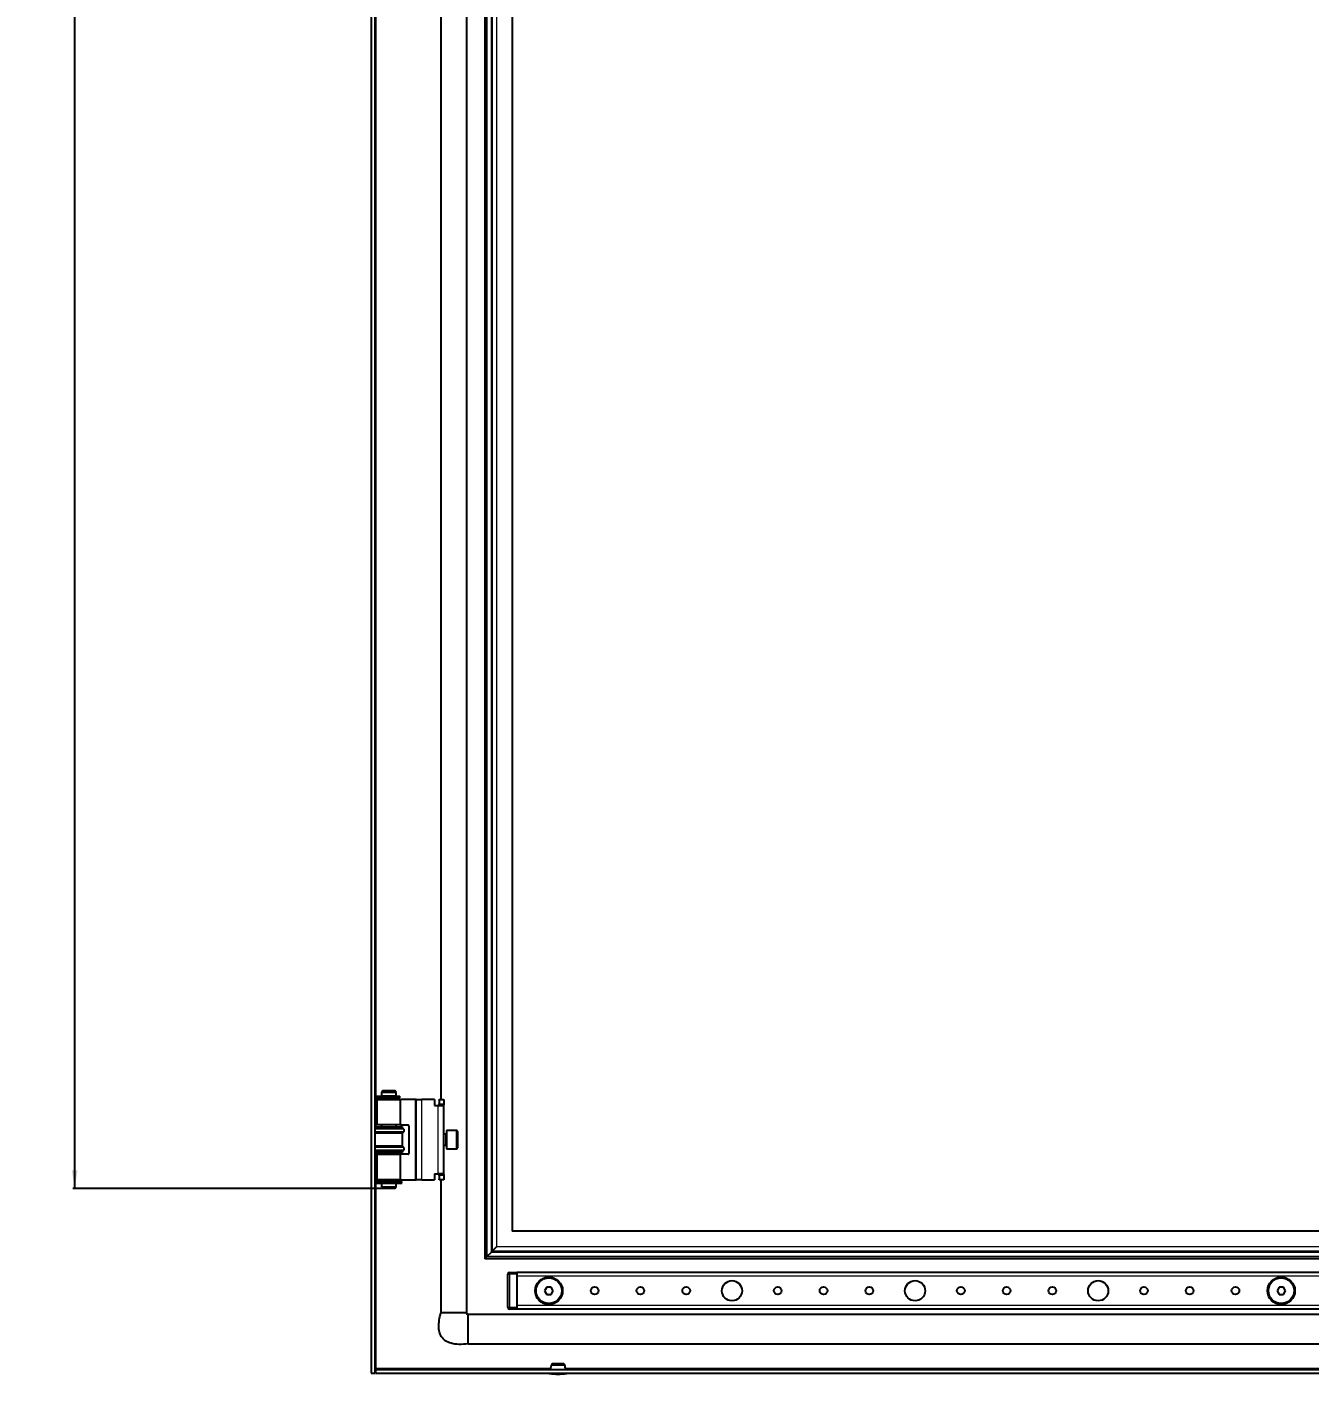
# Model space of a CAD drawing. Header units: millimetres. Extents: x -988 to 2049, y -1707 to 978.
# Drawn here: x 657 to 1357, y -1433 to -698 of the extents above; entities that cross this region are included whole.
import ezdxf

# ---------------------------------------------------------------- set-up
doc = ezdxf.new("R2010")
doc.units = ezdxf.units.MM
doc.layers.add('FORMAT', color=7, linetype='Continuous')
doc.styles.add('SLDTEXTSTYLE0', font='TXT', dxfattribs={"width": 0.75})
doc.dimstyles.new('SLDDIMSTYLE0', dxfattribs={"dimtxt": 20, "dimasz": 10, "dimexe": 0, "dimexo": 0.0625, "dimgap": 5, "dimtad": 2, "dimdec": 1, "dimrnd": 1e-09, "dimzin": 12, "dimdsep": 46, "dimtxsty": 'SLDTEXTSTYLE0', "dimsah": 1, "dimcen": 0.09, "dimadec": 0, "dimazin": 3, "dimtfac": 1, "dimtofl": 0, "dimtmove": 0, "dimatfit": 3, "dimfxl": 0, "dimfrac": 2, "dimtolj": 1, "dimtzin": 12, "dimarcsym": 0})

# ---------------------------------------------------------------- blocks, each defined once
blk = doc.blocks.new('_D_6')
at = {"layer": 'FORMAT'}
for p, q in [((851.21, 621.59), (682.14, 621.59)), ((683.14, -1331.91), (683.14, 621.59)), ((851.21, -1331.91), (682.14, -1331.91))]:
    blk.add_line(p, q, dxfattribs=at)
for points in [[(683.14, 621.59), (681.6, 611.59), (684.67, 611.59)], [(683.14, -1331.91), (684.67, -1321.91), (681.6, -1321.91)]]:
    blk.add_solid(points, dxfattribs=at)
at = {"layer": 'FORMAT', "insert": (657.35, -395.8), "char_height": 20, "attachment_point": 1, "rotation": 90, "style": 'SLDTEXTSTYLE0'}
blk.add_mtext('1953,5', dxfattribs=at)

msp = doc.modelspace()

# ---------------------------------------------------------------- linework, layer by layer
at = {"color": 7, "linetype": 'Continuous', "lineweight": 25}
for p, q in [((845.14, 722.34), (845.14, -1432.66)), ((847.14, 722.34), (847.14, -1432.66)), ((897.14, 689.34), (897.14, -1399.66)), ((907.14, 659.84), (907.14, -1370.16)), ((922.14, 644.84), (922.14, -1355.16)), ((883.14, -652.16), (883.14, -1283.16)), ((851.22, -1278.41), (850.64, -1279.41)), ((850.64, -1279.41), (850.64, -1281.41)), ((858.64, -1279.41), (850.64, -1279.41)), ((851.22, -1278.41), (858.06, -1278.41)), ((858.64, -1279.41), (858.06, -1278.41)), ((858.64, -1281.41), (858.64, -1279.41)), ((847.49, -1281.46), (847.49, -1282.36)), ((847.49, -1281.46), (860.38, -1281.46)), ((847.49, -1282.36), (860.38, -1282.36)), ((848.19, -1283.16), (848.19, -1297.16)), ((848.19, -1283.16), (861.09, -1283.16)), ((855.4, -1281.41), (850.64, -1281.41)), ((850.64, -1282.41), (850.64, -1283.16)), ((855.4, -1282.41), (850.64, -1282.41)), ((851.14, -1281.41), (851.14, -1281.46)), ((851.14, -1282.36), (851.14, -1282.41)), ((858.64, -1281.41), (855.4, -1281.41)), ((858.64, -1282.41), (855.4, -1282.41)), ((858.14, -1281.46), (858.14, -1281.41)), ((858.14, -1282.41), (858.14, -1282.36)), ((858.64, -1283.16), (858.64, -1282.41)), ((860.38, -1281.46), (860.47, -1281.46)), ((860.38, -1282.36), (860.47, -1282.36)), ((860.47, -1282.36), (860.47, -1281.46)), ((860.47, -1281.46), (860.68, -1281.46)), ((860.47, -1282.36), (860.68, -1282.36)), ((860.68, -1282.36), (860.68, -1281.46)), ((861.09, -1297.16), (861.09, -1283.16)), ((869.19, -1283.16), (861.09, -1283.16)), ((869.69, -1283.16), (869.19, -1283.16)), ((869.69, -1283.16), (872.69, -1283.16)), ((869.69, -1327.16), (869.69, -1283.16)), ((879.69, -1283.16), (872.69, -1283.16)), ((879.69, -1283.16), (879.69, -1286.46)), ((879.69, -1286.46), (881.69, -1286.46)), ((881.69, -1286.46), (884.69, -1286.46)), ((882.19, -1283.16), (884.69, -1283.16)), ((882.19, -1283.66), (882.19, -1283.16)), ((882.19, -1283.66), (882.19, -1285.66)), ((882.19, -1286.16), (882.19, -1285.66)), ((884.69, -1286.16), (882.19, -1286.16)), ((882.19, -1286.16), (882.19, -1286.46)), ((884.69, -1283.16), (884.69, -1283.66)), ((884.69, -1283.66), (884.69, -1285.66)), ((884.69, -1285.66), (884.69, -1286.16)), ((884.69, -1286.46), (884.69, -1286.16)), ((884.69, -1323.86), (884.69, -1286.46)), ((847.14, -1298.16), (862.14, -1298.16)), ((862.14, -1298.76), (847.14, -1298.76)), ((862.14, -1301.56), (847.14, -1301.56)), ((861.09, -1297.16), (848.19, -1297.16)), ((850.64, -1297.16), (850.64, -1298.16)), ((858.64, -1298.16), (858.64, -1297.16)), ((861.09, -1297.16), (865.19, -1297.16)), ((862.14, -1298.76), (862.14, -1298.16)), ((862.84, -1299.45), (862.14, -1298.76)), ((862.14, -1301.56), (862.84, -1300.88)), ((862.14, -1308.76), (862.14, -1301.56)), ((865.69, -1297.66), (865.69, -1312.66)), ((891.59, -1300.16), (886.19, -1300.16)), ((886.19, -1300.16), (886.19, -1310.16)), ((892.19, -1300.76), (892.19, -1309.56)), ((862.14, -1308.76), (847.14, -1308.76)), ((862.84, -1309.45), (862.14, -1308.76)), ((885.94, -1302.16), (884.69, -1302.16)), ((884.69, -1308.16), (885.94, -1308.16)), ((862.14, -1311.56), (847.14, -1311.56)), ((847.14, -1312.16), (862.14, -1312.16)), ((848.19, -1313.16), (848.19, -1327.16)), ((848.19, -1313.16), (861.09, -1313.16)), ((850.64, -1312.16), (850.64, -1313.16)), ((858.64, -1313.16), (858.64, -1312.16)), ((861.09, -1327.16), (861.09, -1313.16)), ((865.19, -1313.16), (861.09, -1313.16)), ((862.14, -1311.56), (862.84, -1310.87)), ((862.14, -1312.16), (862.14, -1311.56)), ((886.19, -1310.16), (891.59, -1310.16)), ((879.69, -1323.86), (881.69, -1323.86)), ((879.69, -1323.86), (879.69, -1327.16)), ((884.69, -1323.86), (881.69, -1323.86)), ((882.19, -1323.86), (882.19, -1324.16)), ((884.69, -1324.16), (884.69, -1323.86)), ((847.49, -1327.96), (847.49, -1328.86)), ((847.49, -1327.96), (861.79, -1327.96)), ((847.49, -1328.86), (861.79, -1328.86)), ((861.09, -1327.16), (848.19, -1327.16)), ((850.64, -1327.16), (850.64, -1327.91)), ((855.4, -1327.91), (850.64, -1327.91)), ((850.64, -1328.91), (850.64, -1330.91)), ((855.4, -1328.91), (850.64, -1328.91)), ((850.64, -1330.91), (851.22, -1331.91)), ((850.64, -1330.91), (855.4, -1330.91)), ((851.14, -1327.91), (851.14, -1327.96)), ((851.14, -1328.86), (851.14, -1328.91)), ((858.64, -1327.91), (855.4, -1327.91)), ((858.64, -1328.91), (855.4, -1328.91)), ((855.4, -1330.91), (858.64, -1330.91)), ((858.06, -1331.91), (858.64, -1330.91)), ((858.14, -1327.96), (858.14, -1327.91)), ((858.14, -1328.91), (858.14, -1328.86)), ((858.64, -1327.91), (858.64, -1327.16)), ((858.64, -1330.91), (858.64, -1328.91)), ((861.09, -1327.16), (869.19, -1327.16)), ((861.79, -1328.86), (861.79, -1327.96)), ((869.19, -1327.16), (869.69, -1327.16)), ((872.69, -1327.16), (869.69, -1327.16)), ((872.69, -1327.16), (879.69, -1327.16)), ((882.19, -1324.16), (884.69, -1324.16)), ((882.19, -1324.66), (882.19, -1324.16)), ((882.19, -1324.66), (882.19, -1326.66)), ((882.19, -1327.16), (882.19, -1326.66)), ((884.69, -1327.16), (882.19, -1327.16)), ((883.14, -1327.16), (883.14, -1399.66)), ((884.69, -1324.16), (884.69, -1324.66)), ((884.69, -1324.66), (884.69, -1326.66)), ((884.69, -1326.66), (884.69, -1327.16)), ((855.29, -1331.91), (851.22, -1331.91)), ((858.06, -1331.91), (855.29, -1331.91)), ((1762.14, -1355.16), (922.14, -1355.16)), ((910.55, -1366.75), (908.24, -1369.06)), ((911.24, -1366.06), (910.55, -1366.75)), ((913.55, -1363.75), (911.24, -1366.06)), ((908.14, -1369.16), (907.14, -1370.16)), ((1710.89, -1370.16), (907.14, -1370.16)), ((919.64, -1396.66), (919.64, -1378.66)), ((920.64, -1377.66), (924.64, -1377.66)), ((1704.64, -1377.66), (924.64, -1377.66)), ((924.64, -1377.66), (924.64, -1378.66)), ((924.64, -1378.66), (924.64, -1396.66)), ((924.64, -1379.66), (924.64, -1395.66)), ((940.99, -1385.66), (939.83, -1387.66)), ((939.83, -1387.66), (940.99, -1389.66)), ((943.3, -1385.66), (940.99, -1385.66)), ((940.99, -1389.66), (943.3, -1389.66)), ((944.45, -1387.66), (943.3, -1385.66)), ((943.3, -1389.66), (944.45, -1387.66)), ((1340.99, -1385.66), (1339.83, -1387.66)), ((1339.83, -1387.66), (1340.99, -1389.66)), ((1343.3, -1385.66), (1340.99, -1385.66)), ((1340.99, -1389.66), (1343.3, -1389.66)), ((1344.45, -1387.66), (1343.3, -1385.66)), ((1343.3, -1389.66), (1344.45, -1387.66)), ((924.64, -1396.66), (924.64, -1397.66)), ((1704.64, -1400.66), (898.14, -1400.66)), ((924.64, -1397.66), (920.64, -1397.66)), ((1704.64, -1397.66), (924.64, -1397.66)), ((898.14, -1416.66), (1786.14, -1416.66)), ((845.14, -1432.66), (847.14, -1432.66)), ((847.44, -1430.66), (1836.84, -1430.66)), ((847.44, -1430.66), (847.44, -1432.66)), ((847.44, -1432.66), (1836.84, -1432.66)), ((847.54, -1430.66), (847.74, -1430.06)), ((943.55, -1428.05), (950.73, -1428.05)), ((950.24, -1427.66), (944.04, -1427.66))]:
    msp.add_line(p, q, dxfattribs=at)
at = {"color": 8, "linetype": 'Continuous', "lineweight": 18}
for p, q in [((908.14, 658.84), (908.14, -1369.16)), ((908.24, 658.74), (908.24, -1369.06)), ((910.55, 656.43), (910.55, -1366.75)), ((911.24, 655.74), (911.24, -1366.06)), ((913.55, 653.43), (913.55, -1363.75)), ((847.74, -1281.46), (847.74, -653.86)), ((847.74, -1298.16), (847.74, -1282.36)), ((860.38, -1281.46), (860.38, -1282.36)), ((869.19, -1283.16), (869.19, -1327.16)), ((872.69, -1327.16), (872.69, -1283.16)), ((881.69, -1323.86), (881.69, -1286.46)), ((884.69, -1283.66), (882.19, -1283.66)), ((882.19, -1285.66), (884.69, -1285.66)), ((862.84, -1299.45), (847.14, -1299.45)), ((862.84, -1300.88), (847.14, -1300.88)), ((891.59, -1310.16), (891.59, -1300.16)), ((885.94, -1302.57), (885.94, -1302.16)), ((885.94, -1308.16), (885.94, -1302.57)), ((862.84, -1309.45), (847.14, -1309.45)), ((862.84, -1310.87), (847.14, -1310.87)), ((847.74, -1327.96), (847.74, -1312.16)), ((847.74, -1430.06), (847.74, -1328.86)), ((884.69, -1324.66), (882.19, -1324.66)), ((882.19, -1326.66), (884.69, -1326.66)), ((1710.89, -1366.75), (910.55, -1366.75)), ((1710.89, -1366.06), (911.24, -1366.06)), ((1770.73, -1363.75), (913.55, -1363.75)), ((1710.89, -1369.16), (908.14, -1369.16)), ((1710.89, -1369.06), (908.24, -1369.06)), ((919.64, -1378.66), (920.64, -1378.66)), ((920.64, -1378.66), (920.64, -1377.66)), ((920.64, -1378.66), (920.64, -1396.66)), ((924.64, -1378.66), (920.64, -1378.66)), ((1704.64, -1379.66), (924.64, -1379.66)), ((919.64, -1396.66), (920.64, -1396.66)), ((920.64, -1396.66), (924.64, -1396.66)), ((920.64, -1397.66), (920.64, -1396.66)), ((1704.64, -1395.66), (924.64, -1395.66)), ((943.1, -1430.06), (847.74, -1430.06)), ((942.28, -1432.79), (952, -1432.79)), ((942.39, -1432.91), (951.89, -1432.91)), ((1733.1, -1430.06), (951.19, -1430.06))]:
    msp.add_line(p, q, dxfattribs=at)
at = {"color": 7, "linetype": 'Continuous', "lineweight": 25}
for centre, radius in [((942.14, -1387.66), 7.5), ((942.14, -1387.66), 7), ((1042.14, -1387.66), 5.5), ((1142.14, -1387.66), 5.5), ((1242.14, -1387.66), 5.5), ((1342.14, -1387.66), 7.5), ((1342.14, -1387.66), 7), ((967.14, -1387.66), 2.1), ((992.14, -1387.66), 2.1), ((1017.14, -1387.66), 2.1), ((1067.14, -1387.66), 2.1), ((1092.14, -1387.66), 2.1), ((1117.14, -1387.66), 2.1), ((1167.14, -1387.66), 2.1), ((1192.14, -1387.66), 2.1), ((1217.14, -1387.66), 2.1), ((1267.14, -1387.66), 2.1), ((1292.14, -1387.66), 2.1), ((1317.14, -1387.66), 2.1)]:
    msp.add_circle(centre, radius, dxfattribs=at)
for centre, radius, start, end in [((862.14, -1300.16), 1, 314.427, 45.573), ((865.19, -1297.66), 0.5, 0, 90), ((885.94, -1301.91), 0.25, 270, 0), ((891.59, -1300.76), 0.6, 360, 90), ((885.94, -1308.41), 0.25, 360, 90), ((862.14, -1310.16), 1, 314.427, 45.573), ((865.19, -1312.66), 0.5, 270, 0), ((891.59, -1309.56), 0.6, 270, 0), ((920.64, -1378.66), 1, 90, 180), ((920.64, -1396.66), 1, 180, 270), ((968.05, -1432.72), 25.77, 179.86102, 180.13898), ((942.41, -1432.79), 0.126, 180, 263.97442), ((947.14, -1387.91), 45.25, 263.97442, 269.9984), ((949.26, -1430.4), 6.18, 157.63457, 182.46578), ((944.04, -1428.16), 0.5, 90, 166.61654), ((947.14, -1387.91), 45.25, 270.0016, 276.02558), ((950.24, -1428.16), 0.5, 13.38346, 90), ((945.02, -1430.4), 6.18, 357.53422, 22.36543), ((951.88, -1432.79), 0.126, 276.02558, 0), ((926.24, -1432.72), 25.77, 359.86102, 0.13898)]:
    msp.add_arc(centre, radius, start, end, dxfattribs=at)
for points, knots in [([(898.14, -1416.66), (896.41, -1416.83), (893.27, -1417.13), (888.95, -1416.62), (885.51, -1415.19), (883.3, -1412.87), (882.22, -1410.11), (881.9, -1407.06), (882.19, -1403.5), (882.81, -1401.01), (883.14, -1399.66)], [0, 0, 0, 0, 0.176713, 0.320911, 0.440308, 0.54837, 0.6374, 0.738878, 0.858543, 1, 1, 1, 1]), ([(897.03, -1399.66), (897, -1399.66), (896.91, -1399.66), (896.46, -1399.66), (896.16, -1399.66)], [0, 0, 0, 0, 0.3508613, 1, 1, 1, 1]), ([(898.14, -1400.82), (898.04, -1400.81), (897.9, -1400.79), (897.75, -1400.72), (897.66, -1400.67), (897.61, -1400.6), (897.57, -1400.53), (897.54, -1400.45), (897.47, -1400.28), (897.3, -1400.2), (897.15, -1399.97), (897.12, -1399.77), (897.1, -1399.66)], [0, 0, 0, 0, 0.146823, 0.202041, 0.247643, 0.28691, 0.323569, 0.360785, 0.40083, 0.628513, 0.79432, 1, 1, 1, 1]), ([(897.14, -1399.66), (897.29, -1399.89), (897.56, -1400.29), (897.96, -1400.55), (898.14, -1400.66)], [0, 0, 0, 0, 0.561561, 1, 1, 1, 1]), ([(898.14, -1416.66), (898.14, -1416.54), (898.14, -1416.3), (898.14, -1414.45), (898.14, -1411.81), (898.14, -1408.66), (898.14, -1405.51), (898.14, -1402.9), (898.14, -1401.27), (898.14, -1401.05), (898.14, -1400.98)], [0, 0, 0, 0, 0.133856, 0.267712, 0.401568, 0.535424, 0.66928, 0.803137, 0.936993, 1, 1, 1, 1]), ([(847.14, -1432.66), (847.17, -1432.23), (847.2, -1431.67), (847.4, -1431.11), (847.44, -1430.98)], [0, 0, 0, 0, 0.773459, 1, 1, 1, 1]), ([(847.74, -1430.06), (847.69, -1430.22), (847.64, -1430.37), (847.54, -1430.6), (847.49, -1430.66), (847.44, -1430.66)], [0, 0, 0, 0, 0.5, 0.5, 1, 1, 1, 1])]:
    msp.add_open_spline(points, degree=3, knots=knots, dxfattribs=at)
for points in [[(884.12, -1399.66), (883.84, -1399.66), (883.27, -1399.66), (883.18, -1399.66), (883.14, -1399.66)], [(886.57, -1399.66), (886.09, -1399.66), (885.11, -1399.66), (884.45, -1399.66), (884.12, -1399.66)], [(890.14, -1399.66), (889.51, -1399.66), (888.26, -1399.66), (887.13, -1399.66), (886.57, -1399.66)], [(893.71, -1399.66), (893.15, -1399.66), (892.02, -1399.66), (890.77, -1399.66), (890.14, -1399.66)], [(896.16, -1399.66), (895.83, -1399.66), (895.17, -1399.66), (894.2, -1399.66), (893.71, -1399.66)]]:
    msp.add_open_spline(points, degree=3, dxfattribs=at)

# ---------------------------------------------------------------- dimensions: what is measured, and where the dimension line sits
at = {"layer": 'FORMAT'}
dim = msp.add_linear_dim(base=(683.14, 621.59), p1=(851.22, -1331.91), p2=(851.22, 621.59), angle=90, dimstyle='SLDDIMSTYLE0', dxfattribs=at)
dim.commit()
dim.dimension.update_dxf_attribs({"geometry": '_D_6', "text_midpoint": (683.14, -355.16), "dimtype": 160})

doc.saveas('drawing.dxf')
